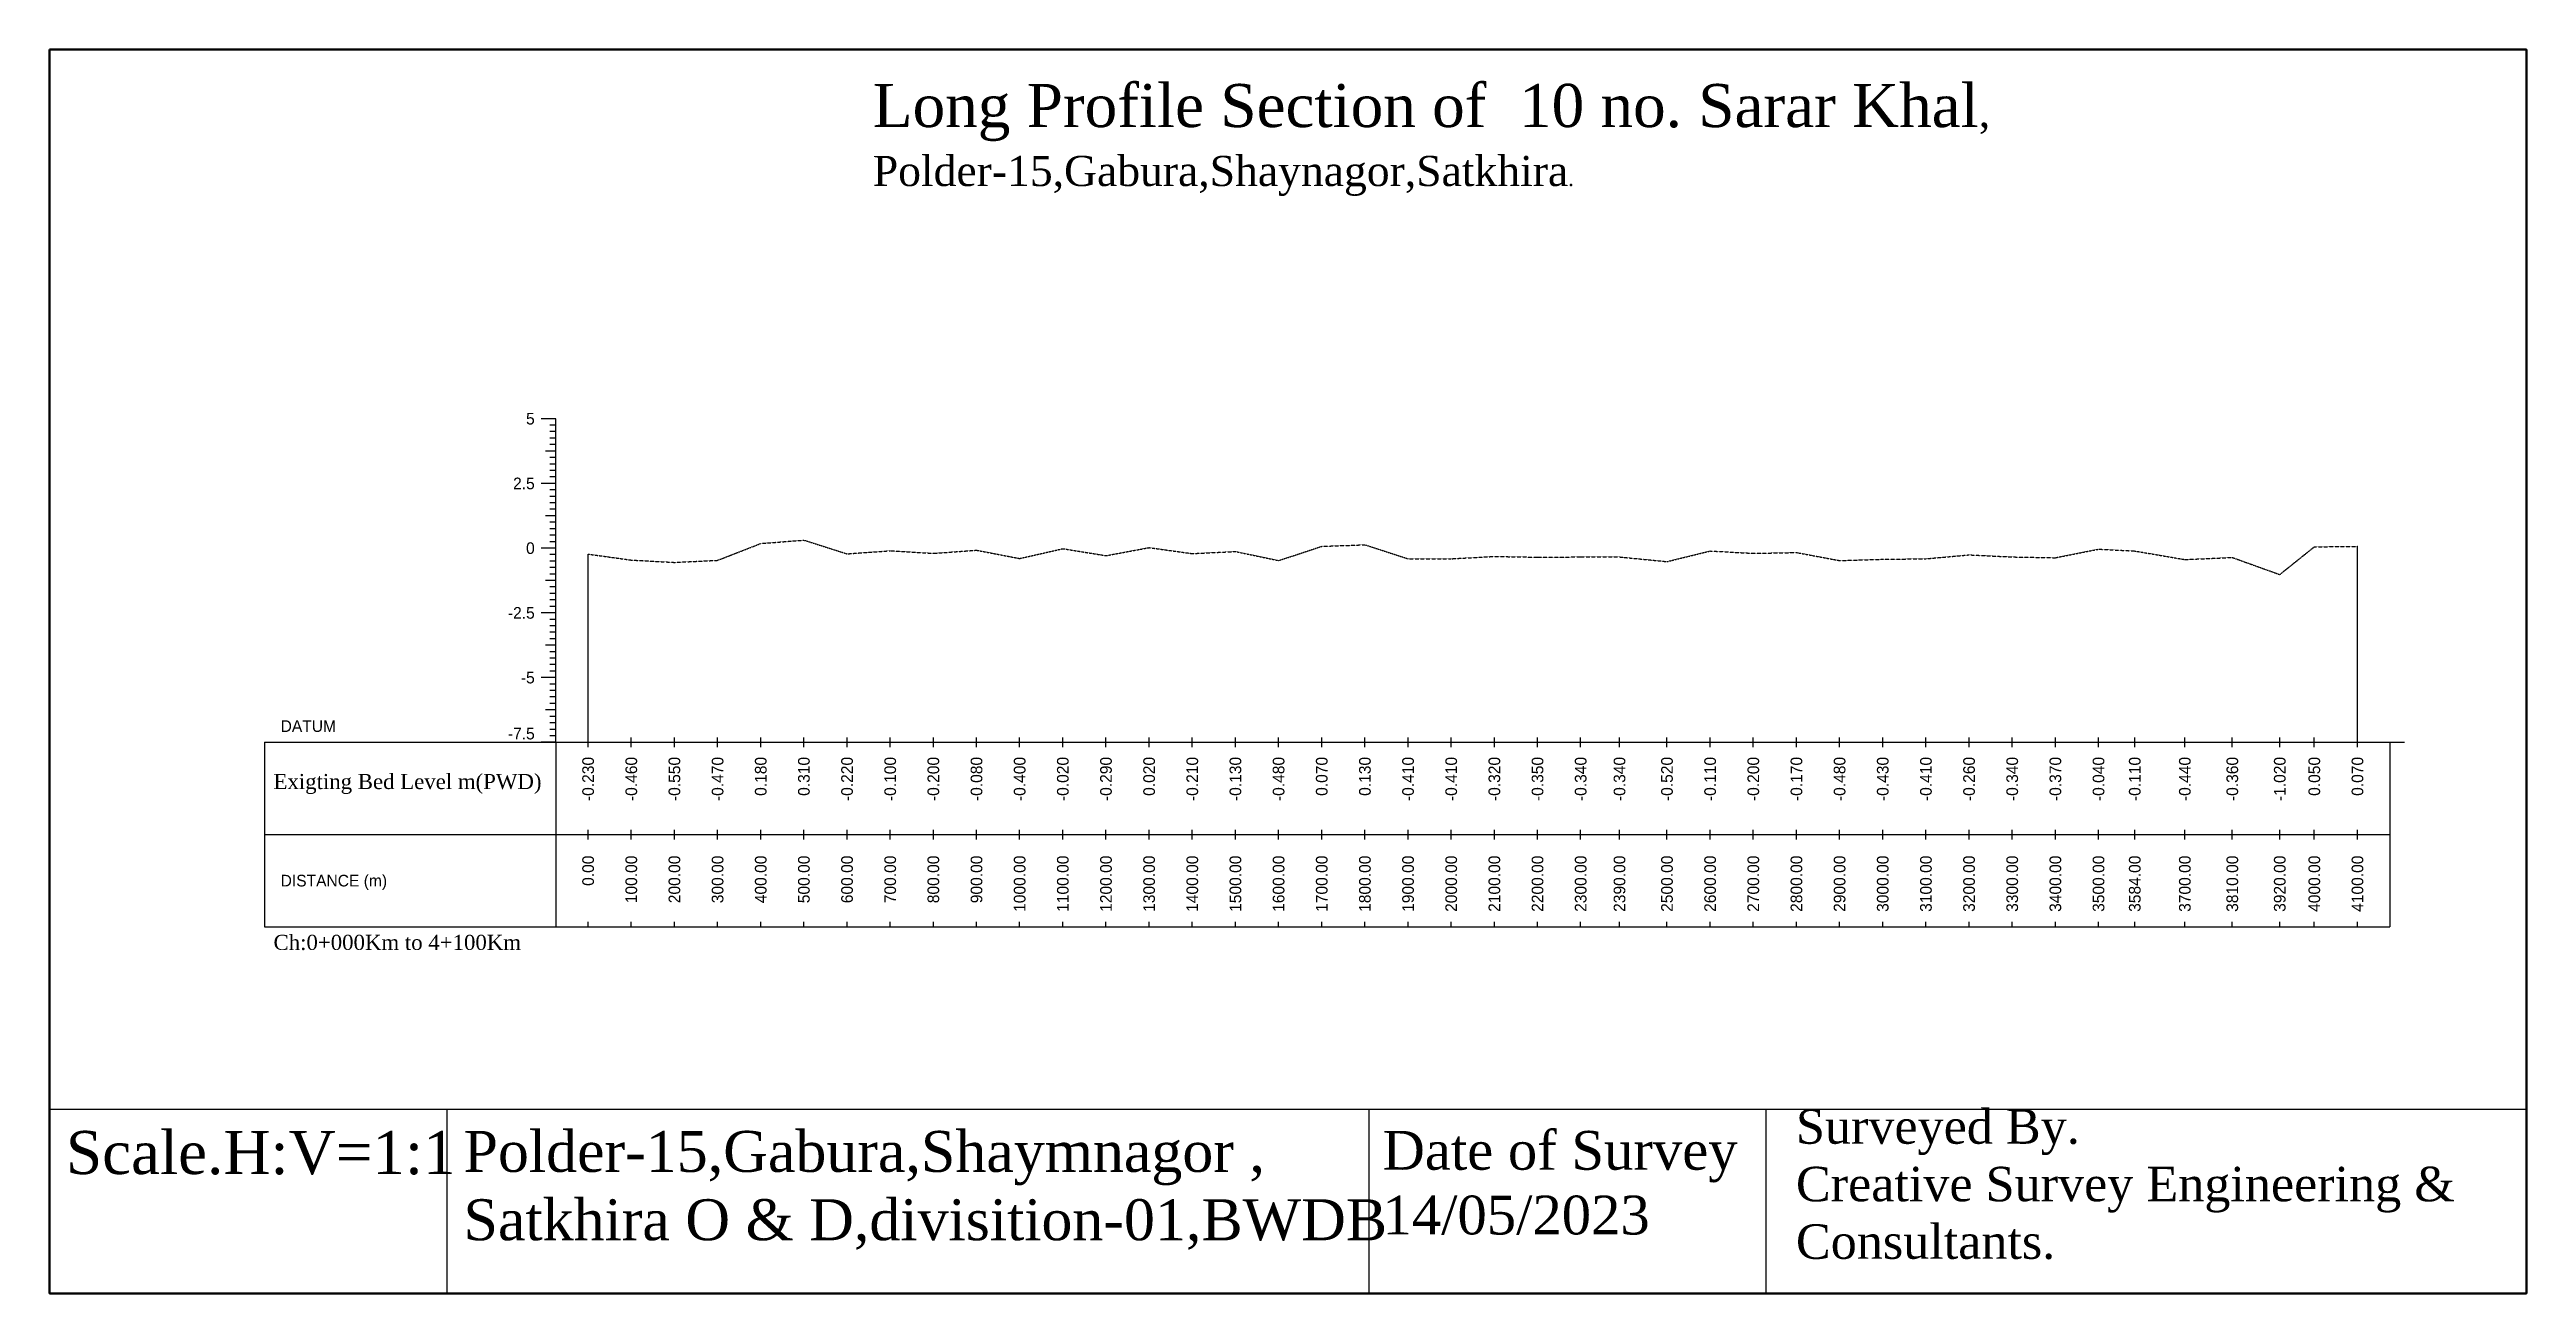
# Model space of a CAD drawing. Header units: inches. Extents: x -5116 to 624, y -844 to 2039.
import ezdxf
from ezdxf.enums import TextEntityAlignment as Align

# ---------------------------------------------------------------- set-up
doc = ezdxf.new("R2010")
doc.units = ezdxf.units.IN
doc.header["$MEASUREMENT"] = 0
doc.linetypes.add('HIDDEN', pattern=[0.375, 0.25, -0.125])
doc.layers.add('CS_Drawing', color=7, linetype='Continuous')
doc.layers.add('GL', color=3, linetype='HIDDEN')
doc.styles.add('romans', font='romans.shx')

msp = doc.modelspace()

# ---------------------------------------------------------------- linework, layer by layer
at = {"color": 4, "lineweight": 50}
msp.add_lwpolyline([(-5115.8, 2038.7), (623.9, 2038.7), (623.9, -844.3), (-5115.8, -844.3)], close=True, dxfattribs=at)
for points in [[(-5115.8, -417.3), (623.9, -417.3)], [(-5115.8, -417.3), (-5115.8, -844.3)], [(-4194.9, -417.3), (-4194.9, -844.3)], [(-2058.8, -417.3), (-2058.8, -844.3)], [(-1139, -417.3), (-1139, -844.3)]]:
    msp.add_lwpolyline(points)
at = {"layer": 'CS_Drawing'}
for p, q in [((-3942.8, 1183.1), (-3976.5, 1183.1)), ((-3942.8, 1183.1), (-3966.4, 1183.1)), ((-3942.8, 1183.1), (-3956.3, 1183.1)), ((-3942.8, 1168.1), (-3956.3, 1168.1)), ((-3942.8, 1153.1), (-3956.3, 1153.1)), ((-3942.8, 433.1), (-3942.8, 1183.1)), ((-3942.8, 1108.1), (-3966.4, 1108.1)), ((-3942.8, 1138.1), (-3956.3, 1138.1)), ((-3942.8, 1123.1), (-3956.3, 1123.1)), ((-3942.8, 1108.1), (-3956.3, 1108.1)), ((-3942.8, 1093.1), (-3956.3, 1093.1)), ((-3942.8, 1078.1), (-3956.3, 1078.1)), ((-3942.8, 1063.1), (-3956.3, 1063.1)), ((-3942.8, 1048.1), (-3956.3, 1048.1)), ((-3942.8, 1033.1), (-3976.5, 1033.1)), ((-3942.8, 1033.1), (-3966.4, 1033.1)), ((-3942.8, 1033.1), (-3956.3, 1033.1)), ((-3942.8, 1018.1), (-3956.3, 1018.1)), ((-3942.8, 1003.1), (-3956.3, 1003.1)), ((-3942.8, 988.1), (-3956.3, 988.1)), ((-3942.8, 958.1), (-3966.4, 958.1)), ((-3942.8, 973.1), (-3956.3, 973.1)), ((-3942.8, 958.1), (-3956.3, 958.1)), ((-3942.8, 943.1), (-3956.3, 943.1)), ((-3942.8, 928.1), (-3956.3, 928.1)), ((-3942.8, 883.1), (-3976.5, 883.1)), ((-3942.8, 883.1), (-3966.4, 883.1)), ((-3942.8, 913.1), (-3956.3, 913.1)), ((-3942.8, 898.1), (-3956.3, 898.1)), ((-3942.8, 883.1), (-3956.3, 883.1)), ((-3942.8, 868.1), (-3956.3, 868.1)), ((-3867.8, 433.1), (-3867.8, 869.3)), ((232.2, 433.1), (232.2, 887.3)), ((-3942.8, 808.1), (-3966.4, 808.1)), ((-3942.8, 853.1), (-3956.3, 853.1)), ((-3942.8, 838.1), (-3956.3, 838.1)), ((-3942.8, 823.1), (-3956.3, 823.1)), ((-3942.8, 808.1), (-3956.3, 808.1)), ((-3942.8, 793.1), (-3956.3, 793.1)), ((-3942.8, 778.1), (-3956.3, 778.1)), ((-3942.8, 763.1), (-3956.3, 763.1)), ((-3942.8, 748.1), (-3956.3, 748.1)), ((-3942.8, 733.1), (-3976.5, 733.1)), ((-3942.8, 733.1), (-3966.4, 733.1)), ((-3942.8, 733.1), (-3956.3, 733.1)), ((-3942.8, 718.1), (-3956.3, 718.1)), ((-3942.8, 703.1), (-3956.3, 703.1)), ((-3942.8, 658.1), (-3966.4, 658.1)), ((-3942.8, 688.1), (-3956.3, 688.1)), ((-3942.8, 673.1), (-3956.3, 673.1)), ((-3942.8, 658.1), (-3956.3, 658.1)), ((-3942.8, 643.1), (-3956.3, 643.1)), ((-3942.8, 583.1), (-3976.5, 583.1)), ((-3942.8, 583.1), (-3966.4, 583.1)), ((-3942.8, 628.1), (-3956.3, 628.1)), ((-3942.8, 613.1), (-3956.3, 613.1)), ((-3942.8, 598.1), (-3956.3, 598.1)), ((-3942.8, 583.1), (-3956.3, 583.1)), ((-3942.8, 568.1), (-3956.3, 568.1)), ((-3942.8, 553.1), (-3956.3, 553.1)), ((-3942.8, 538.1), (-3956.3, 538.1)), ((-3942.8, 523.1), (-3956.3, 523.1)), ((-3942.8, 508.1), (-3966.4, 508.1)), ((-3942.8, 508.1), (-3956.3, 508.1)), ((-3942.8, 493.1), (-3956.3, 493.1)), ((-3942.8, 478.1), (-3956.3, 478.1)), ((-3942.8, 463.1), (-3956.3, 463.1)), ((-4617.8, 433.1), (-3942.8, 433.1)), ((-4617.8, 433.1), (-4617.8, 5.6)), ((-3942.8, 433.1), (-3976.5, 433.1)), ((-3942.8, 433.1), (-3966.4, 433.1)), ((-3942.8, 448.1), (-3956.3, 448.1)), ((-3942.8, 433.1), (-3956.3, 433.1)), ((-3942.8, 433.1), (307.2, 433.1)), ((-3942.8, 433.1), (-3942.8, 5.6)), ((-3867.8, 421.8), (-3867.8, 444.3)), ((-3767.8, 421.8), (-3767.8, 444.3)), ((-3667.8, 421.8), (-3667.8, 444.3)), ((-3567.8, 421.8), (-3567.8, 444.3)), ((-3467.8, 421.8), (-3467.8, 444.3)), ((-3367.8, 421.8), (-3367.8, 444.3)), ((-3267.8, 421.8), (-3267.8, 444.3)), ((-3167.8, 421.8), (-3167.8, 444.3)), ((-3067.8, 421.8), (-3067.8, 444.3)), ((-2967.8, 421.8), (-2967.8, 444.3)), ((-2867.8, 421.8), (-2867.8, 444.3)), ((-2767.8, 421.8), (-2767.8, 444.3)), ((-2667.8, 421.8), (-2667.8, 444.3)), ((-2567.8, 421.8), (-2567.8, 444.3)), ((-2467.8, 421.8), (-2467.8, 444.3)), ((-2367.8, 421.8), (-2367.8, 444.3)), ((-2267.8, 421.8), (-2267.8, 444.3)), ((-2167.8, 421.8), (-2167.8, 444.3)), ((-2067.8, 421.8), (-2067.8, 444.3)), ((-1967.8, 421.8), (-1967.8, 444.3)), ((-1867.8, 421.8), (-1867.8, 444.3)), ((-1767.8, 421.8), (-1767.8, 444.3)), ((-1667.8, 421.8), (-1667.8, 444.3)), ((-1567.8, 421.8), (-1567.8, 444.3)), ((-1477.8, 421.8), (-1477.8, 444.3)), ((-1367.8, 421.8), (-1367.8, 444.3)), ((-1267.8, 421.8), (-1267.8, 444.3)), ((-1167.8, 421.8), (-1167.8, 444.3)), ((-1067.8, 421.8), (-1067.8, 444.3)), ((-967.8, 421.8), (-967.8, 444.3)), ((-867.8, 421.8), (-867.8, 444.3)), ((-767.8, 421.8), (-767.8, 444.3)), ((-667.8, 421.8), (-667.8, 444.3)), ((-567.8, 421.8), (-567.8, 444.3)), ((-467.8, 421.8), (-467.8, 444.3)), ((-367.8, 421.8), (-367.8, 444.3)), ((-283.8, 421.8), (-283.8, 444.3)), ((-167.8, 421.8), (-167.8, 444.3)), ((-57.8, 421.8), (-57.8, 444.3)), ((52.2, 421.8), (52.2, 444.3)), ((132.2, 421.8), (132.2, 444.3)), ((232.2, 421.8), (232.2, 444.3)), ((307.2, 433.1), (341, 433.1)), ((307.2, 433.1), (330.9, 433.1)), ((307.2, 433.1), (320.7, 433.1)), ((307.2, 433.1), (307.2, 5.6)), ((-3867.8, 208.1), (-3867.8, 230.6)), ((-3767.8, 208.1), (-3767.8, 230.6)), ((-3667.8, 208.1), (-3667.8, 230.6)), ((-3567.8, 208.1), (-3567.8, 230.6)), ((-3467.8, 208.1), (-3467.8, 230.6)), ((-3367.8, 208.1), (-3367.8, 230.6)), ((-3267.8, 208.1), (-3267.8, 230.6)), ((-3167.8, 208.1), (-3167.8, 230.6)), ((-3067.8, 208.1), (-3067.8, 230.6)), ((-2967.8, 208.1), (-2967.8, 230.6)), ((-2867.8, 208.1), (-2867.8, 230.6)), ((-2767.8, 208.1), (-2767.8, 230.6)), ((-2667.8, 208.1), (-2667.8, 230.6)), ((-2567.8, 208.1), (-2567.8, 230.6)), ((-2467.8, 208.1), (-2467.8, 230.6)), ((-2367.8, 208.1), (-2367.8, 230.6)), ((-2267.8, 208.1), (-2267.8, 230.6)), ((-2167.8, 208.1), (-2167.8, 230.6)), ((-2067.8, 208.1), (-2067.8, 230.6)), ((-1967.8, 208.1), (-1967.8, 230.6)), ((-1867.8, 208.1), (-1867.8, 230.6)), ((-1767.8, 208.1), (-1767.8, 230.6)), ((-1667.8, 208.1), (-1667.8, 230.6)), ((-1567.8, 208.1), (-1567.8, 230.6)), ((-1477.8, 208.1), (-1477.8, 230.6)), ((-1367.8, 208.1), (-1367.8, 230.6)), ((-1267.8, 208.1), (-1267.8, 230.6)), ((-1167.8, 208.1), (-1167.8, 230.6)), ((-1067.8, 208.1), (-1067.8, 230.6)), ((-967.8, 208.1), (-967.8, 230.6)), ((-867.8, 208.1), (-867.8, 230.6)), ((-767.8, 208.1), (-767.8, 230.6)), ((-667.8, 208.1), (-667.8, 230.6)), ((-567.8, 208.1), (-567.8, 230.6)), ((-467.8, 208.1), (-467.8, 230.6)), ((-367.8, 208.1), (-367.8, 230.6)), ((-283.8, 208.1), (-283.8, 230.6)), ((-167.8, 208.1), (-167.8, 230.6)), ((-57.8, 208.1), (-57.8, 230.6)), ((52.2, 208.1), (52.2, 230.6)), ((132.2, 208.1), (132.2, 230.6)), ((232.2, 208.1), (232.2, 230.6)), ((-4617.8, 219.3), (-3942.8, 219.3)), ((-3942.8, 219.3), (307.2, 219.3)), ((-3942.8, 219.3), (307.2, 219.3)), ((-4617.8, 5.6), (-3942.8, 5.6)), ((-3942.8, 5.6), (307.2, 5.6)), ((-3867.8, 5.6), (-3867.8, 16.8)), ((-3767.8, 5.6), (-3767.8, 16.8)), ((-3667.8, 5.6), (-3667.8, 16.8)), ((-3567.8, 5.6), (-3567.8, 16.8)), ((-3467.8, 5.6), (-3467.8, 16.8)), ((-3367.8, 5.6), (-3367.8, 16.8)), ((-3267.8, 5.6), (-3267.8, 16.8)), ((-3167.8, 5.6), (-3167.8, 16.8)), ((-3067.8, 5.6), (-3067.8, 16.8)), ((-2967.8, 5.6), (-2967.8, 16.8)), ((-2867.8, 5.6), (-2867.8, 16.8)), ((-2767.8, 5.6), (-2767.8, 16.8)), ((-2667.8, 5.6), (-2667.8, 16.8)), ((-2567.8, 5.6), (-2567.8, 16.8)), ((-2467.8, 5.6), (-2467.8, 16.8)), ((-2367.8, 5.6), (-2367.8, 16.8)), ((-2267.8, 5.6), (-2267.8, 16.8)), ((-2167.8, 5.6), (-2167.8, 16.8)), ((-2067.8, 5.6), (-2067.8, 16.8)), ((-1967.8, 5.6), (-1967.8, 16.8)), ((-1867.8, 5.6), (-1867.8, 16.8)), ((-1767.8, 5.6), (-1767.8, 16.8)), ((-1667.8, 5.6), (-1667.8, 16.8)), ((-1567.8, 5.6), (-1567.8, 16.8)), ((-1477.8, 5.6), (-1477.8, 16.8)), ((-1367.8, 5.6), (-1367.8, 16.8)), ((-1267.8, 5.6), (-1267.8, 16.8)), ((-1167.8, 5.6), (-1167.8, 16.8)), ((-1067.8, 5.6), (-1067.8, 16.8)), ((-967.8, 5.6), (-967.8, 16.8)), ((-867.8, 5.6), (-867.8, 16.8)), ((-767.8, 5.6), (-767.8, 16.8)), ((-667.8, 5.6), (-667.8, 16.8)), ((-567.8, 5.6), (-567.8, 16.8)), ((-467.8, 5.6), (-467.8, 16.8)), ((-367.8, 5.6), (-367.8, 16.8)), ((-283.8, 5.6), (-283.8, 16.8)), ((-167.8, 5.6), (-167.8, 16.8)), ((-57.8, 5.6), (-57.8, 16.8)), ((52.2, 5.6), (52.2, 16.8)), ((132.2, 5.6), (132.2, 16.8)), ((232.2, 5.6), (232.2, 16.8))]:
    msp.add_line(p, q, dxfattribs=at)
at = {"layer": 'GL', "color": 5, "linetype": 'HIDDEN'}
msp.add_lwpolyline([(-3867.8, 869.3), (-3767.8, 855.5), (-3667.8, 850.1), (-3567.8, 854.9), (-3467.8, 893.9), (-3367.8, 901.7), (-3267.8, 869.9), (-3167.8, 877.1), (-3067.8, 871.1), (-2967.8, 878.3), (-2867.8, 859.1), (-2767.8, 881.9), (-2667.8, 865.7), (-2567.8, 884.3), (-2467.8, 870.5), (-2367.8, 875.3), (-2267.8, 854.3), (-2167.8, 887.3), (-2067.8, 890.9), (-1967.8, 858.5), (-1867.8, 858.5), (-1767.8, 863.9), (-1667.8, 862.1), (-1567.8, 862.7), (-1477.8, 862.7), (-1367.8, 851.9), (-1267.8, 876.5), (-1167.8, 871.1), (-1067.8, 872.9), (-967.8, 854.3), (-867.8, 857.3), (-767.8, 858.5), (-667.8, 867.5), (-567.8, 862.7), (-467.8, 860.9), (-367.8, 880.7), (-283.8, 876.5), (-167.8, 856.7), (-57.8, 861.5), (52.2, 821.9), (132.2, 886.1), (232.2, 887.3), (232.2, 887.3)], dxfattribs=at)

# ---------------------------------------------------------------- texts
at = {"attachment_point": 1, "style": 'romans'}
for s, insert, char_height, width in [('{\\fTimes New Roman|b0|i0|c0|p18;\\H2.857x;Long Profile Section of  10 no. Sarar Khal\\H0.6999x;, \\H0.857x; \\H0.8668x;                \\H1.346x;Polder-15,Gabura,Shaynagor,Satkhira\\H0.4999x;.}', (-3208.1, 1959), 35, 3064.557), ('{\\fTimes New Roman|b0|i0|c0|p18;Exigting Bed Level m(PWD)}', (-4596.8, 359.7), 35, 944.861), ('{\\fTimes New Roman|b0|i0|c0|p18;Ch:0+000Km to 4+100Km}', (-4596.8, -13.1), 35, 944.861), ('{\\fTimes New Roman|b0|i0|c0|p18;Surveyed By.\\PCreative Survey Engineering & Consultants.}', (-1068.9, -417.3), 80, 1830.883), ('{\\fTimes New Roman|b0|i0|c0|p18;Scale.H:V=1:1}', (-5077.8, -467.5), 100, 944.861), ('{\\fTimes New Roman|b0|i0|c0|p18;Polder-15,Gabura,Shaymnagor ,       Satkhira O & D,divisition-01,BWDB}', (-4156.5, -467.5), 95, 2318.189), ('{\\fTimes New Roman|b0|i0|c0|p18;Date of Survey\\P14/05/2023}', (-2027, -467.5), 90, 944.861)]:
    msp.add_mtext(s, dxfattribs=dict(at, insert=insert, char_height=char_height, width=width))
at = {"layer": 'CS_Drawing'}
for s, p in [('5', (-3991.5, 1183.1)), ('2.5', (-3991.5, 1033.1)), ('0', (-3991.5, 883.1)), ('-2.5', (-3991.5, 733.1)), ('-5', (-3991.5, 583.1))]:
    msp.add_text(s, height=27, dxfattribs=at).set_placement(p, align=Align.MIDDLE_RIGHT)
for s, p in [('DATUM', (-4580.3, 470.6)), ('DISTANCE (m)', (-4580.3, 112.5))]:
    msp.add_text(s, height=27, dxfattribs=at).set_placement(p, align=Align.MIDDLE_LEFT)
msp.add_text('-7.5', height=27, dxfattribs=at).set_placement((-3991.5, 439.8), align=Align.RIGHT)
for s, p in [('-0.230', (-3867.8, 399.3)), ('-0.460', (-3767.8, 399.3)), ('-0.550', (-3667.8, 399.3)), ('-0.470', (-3567.8, 399.3)), ('0.180', (-3467.8, 399.3)), ('0.310', (-3367.8, 399.3)), ('-0.220', (-3267.8, 399.3)), ('-0.100', (-3167.8, 399.3)), ('-0.200', (-3067.8, 399.3)), ('-0.080', (-2967.8, 399.3)), ('-0.400', (-2867.8, 399.3)), ('-0.020', (-2767.8, 399.3)), ('-0.290', (-2667.8, 399.3)), ('0.020', (-2567.8, 399.3)), ('-0.210', (-2467.8, 399.3)), ('-0.130', (-2367.8, 399.3)), ('-0.480', (-2267.8, 399.3)), ('0.070', (-2167.8, 399.3)), ('0.130', (-2067.8, 399.3)), ('-0.410', (-1967.8, 399.3)), ('-0.410', (-1867.8, 399.3)), ('-0.320', (-1767.8, 399.3)), ('-0.350', (-1667.8, 399.3)), ('-0.340', (-1567.8, 399.3)), ('-0.340', (-1477.8, 399.3)), ('-0.520', (-1367.8, 399.3)), ('-0.110', (-1267.8, 399.3)), ('-0.200', (-1167.8, 399.3)), ('-0.170', (-1067.8, 399.3)), ('-0.480', (-967.8, 399.3)), ('-0.430', (-867.8, 399.3)), ('-0.410', (-767.8, 399.3)), ('-0.260', (-667.8, 399.3)), ('-0.340', (-567.8, 399.3)), ('-0.370', (-467.8, 399.3)), ('-0.040', (-367.8, 399.3)), ('-0.110', (-283.8, 399.3)), ('-0.440', (-167.8, 399.3)), ('-0.360', (-57.8, 399.3)), ('-1.020', (52.2, 399.3)), ('0.050', (132.2, 399.3)), ('0.070', (232.2, 399.3)), ('0.00', (-3867.8, 170.6)), ('100.00', (-3767.8, 170.6)), ('200.00', (-3667.8, 170.6)), ('300.00', (-3567.8, 170.6)), ('400.00', (-3467.8, 170.6)), ('500.00', (-3367.8, 170.6)), ('600.00', (-3267.8, 170.6)), ('700.00', (-3167.8, 170.6)), ('800.00', (-3067.8, 170.6)), ('900.00', (-2967.8, 170.6)), ('1000.00', (-2867.8, 170.6)), ('1100.00', (-2767.8, 170.6)), ('1200.00', (-2667.8, 170.6)), ('1300.00', (-2567.8, 170.6)), ('1400.00', (-2467.8, 170.6)), ('1500.00', (-2367.8, 170.6)), ('1600.00', (-2267.8, 170.6)), ('1700.00', (-2167.8, 170.6)), ('1800.00', (-2067.8, 170.6)), ('1900.00', (-1967.8, 170.6)), ('2000.00', (-1867.8, 170.6)), ('2100.00', (-1767.8, 170.6)), ('2200.00', (-1667.8, 170.6)), ('2300.00', (-1567.8, 170.6)), ('2390.00', (-1477.8, 170.6)), ('2500.00', (-1367.8, 170.6)), ('2600.00', (-1267.8, 170.6)), ('2700.00', (-1167.8, 170.6)), ('2800.00', (-1067.8, 170.6)), ('2900.00', (-967.8, 170.6)), ('3000.00', (-867.8, 170.6)), ('3100.00', (-767.8, 170.6)), ('3200.00', (-667.8, 170.6)), ('3300.00', (-567.8, 170.6)), ('3400.00', (-467.8, 170.6)), ('3500.00', (-367.8, 170.6)), ('3584.00', (-283.8, 170.6)), ('3700.00', (-167.8, 170.6)), ('3810.00', (-57.8, 170.6)), ('3920.00', (52.2, 170.6)), ('4000.00', (132.2, 170.6)), ('4100.00', (232.2, 170.6))]:
    msp.add_text(s, height=27, rotation=90, dxfattribs=at).set_placement(p, align=Align.MIDDLE_RIGHT)

doc.saveas('drawing.dxf')
